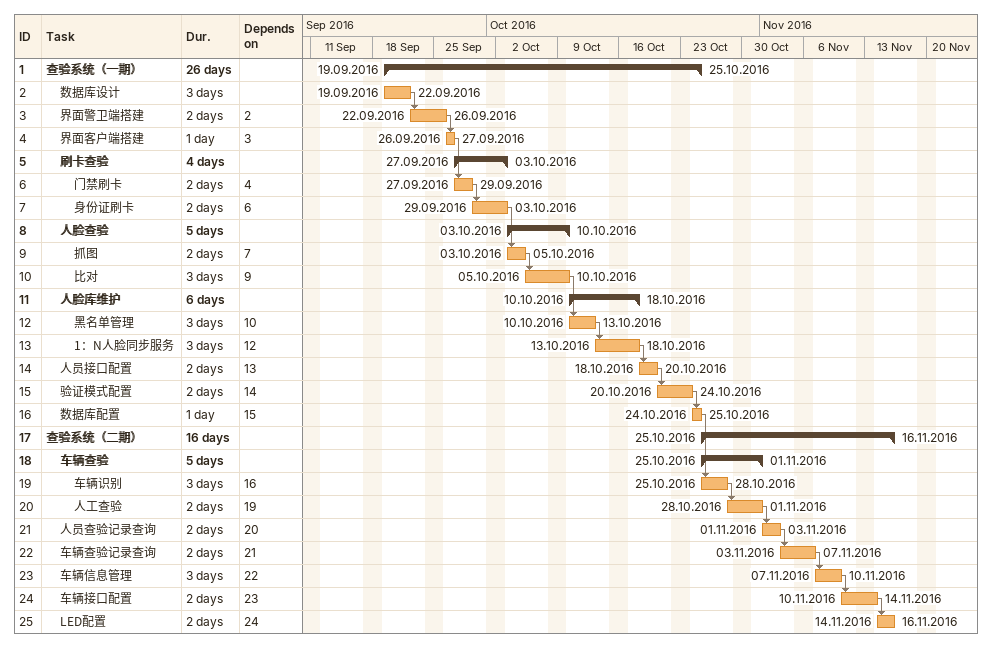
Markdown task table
| ID | Level | Task | Duration | Start | Finish | Predecessors |
|---|---|---|---|---|---|---|
| 1 | 1 | **查验系统（一期）** | 26d | 2016-09-19 | 2016-10-25 |  |
| 2 | 2 | 数据库设计 | 3d | 2016-09-19 | 2016-09-22 |  |
| 3 | 2 | 界面警卫端搭建 | 2d | 2016-09-22 | 2016-09-26 | 2 |
| 4 | 2 | 界面客户端搭建 | 1d | 2016-09-26 | 2016-09-27 | 3 |
| 5 | 2 | **刷卡查验** | 4d | 2016-09-27 | 2016-10-03 |  |
| 6 | 3 | 门禁刷卡 | 2d | 2016-09-27 | 2016-09-29 | 4 |
| 7 | 3 | 身份证刷卡 | 2d | 2016-09-29 | 2016-10-03 | 6 |
| 8 | 2 | **人脸查验** | 5d | 2016-10-03 | 2016-10-10 |  |
| 9 | 3 | 抓图 | 2d | 2016-10-03 | 2016-10-05 | 7 |
| 10 | 3 | 比对 | 3d | 2016-10-05 | 2016-10-10 | 9 |
| 11 | 2 | **人脸库维护** | 6d | 2016-10-10 | 2016-10-18 |  |
| 12 | 3 | 黑名单管理 | 3d | 2016-10-10 | 2016-10-13 | 10 |
| 13 | 3 | 1：N人脸同步服务 | 3d | 2016-10-13 | 2016-10-18 | 12 |
| 14 | 2 | 人员接口配置 | 2d | 2016-10-18 | 2016-10-20 | 13 |
| 15 | 2 | 验证模式配置 | 2d | 2016-10-20 | 2016-10-24 | 14 |
| 16 | 2 | 数据库配置 | 1d | 2016-10-24 | 2016-10-25 | 15 |
| 17 | 1 | **查验系统（二期）** | 16d | 2016-10-25 | 2016-11-16 |  |
| 18 | 2 | **车辆查验** | 5d | 2016-10-25 | 2016-11-01 |  |
| 19 | 3 | 车辆识别 | 3d | 2016-10-25 | 2016-10-28 | 16 |
| 20 | 3 | 人工查验 | 2d | 2016-10-28 | 2016-11-01 | 19 |
| 21 | 2 | 人员查验记录查询 | 2d | 2016-11-01 | 2016-11-03 | 20 |
| 22 | 2 | 车辆查验记录查询 | 2d | 2016-11-03 | 2016-11-07 | 21 |
| 23 | 2 | 车辆信息管理 | 3d | 2016-11-07 | 2016-11-10 | 22 |
| 24 | 2 | 车辆接口配置 | 2d | 2016-11-10 | 2016-11-14 | 23 |
| 25 | 2 | LED配置 | 2d | 2016-11-14 | 2016-11-16 | 24 |
